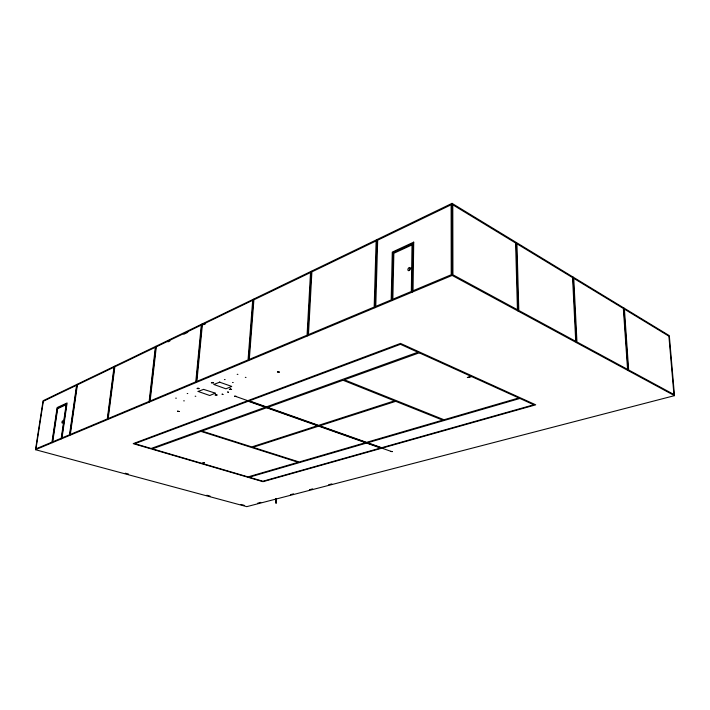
<?xml version="1.0" encoding="UTF-8"?>
<svg xmlns="http://www.w3.org/2000/svg" width="710" height="710" viewBox="0 0 710 710"><rect width="100%" height="100%" fill="white"/><g stroke="black" fill="none" stroke-linecap="round" stroke-linejoin="round"><path stroke-width="1.06" d="M412.173 292.147L412.874 243.521L393.065 252.689L391.991 300.587M374.951 307.714L376.93 239.598M307.705 335.839L311.255 271.3M276.359 498.447L276.075 503.399L275.595 499.174M252.68 300.401L248.056 359.917L196.883 381.377L202.377 324.639M248.606 360.565L253.355 299.247M231.504 386.559L225.904 388.814L214.083 384.554M219.567 382.255L214.003 384.35M219.887 382.264L231.735 386.409M215.121 393.225L209.769 395.514L198.028 391.405M201.294 325.153L195.782 381.838L150.138 400.972L156.306 346.826M196.253 382.459L201.906 324.071M149.553 401.993L155.907 346.276M107.636 419.53L114.523 366.253M69.811 435.354L77.088 384.323M61.513 438.824L66.607 403.839L57.395 408.099L52.247 442.703M35.5 449.705L43.079 400.733L452.03 203.353L669.308 335.635L674.5 395.647L246.778 506.647L35.5 449.705L452.146 275.427L674.5 395.647M176.346 398.168L175.681 398.15M184.325 400.857L183.668 400.839M187.777 393.535L187.2 393.526M195.8 396.286L195.152 396.207M219.967 382.158L219.408 382.149M225.114 379.566L224.422 379.548M233.217 382.521L232.525 382.495M237.903 374.356L237.193 374.339M246.006 377.445L245.332 377.356M215.387 393.189L203.584 389.364L198.223 391.414M155.818 347.066L253.505 299.913M168.004 341.865L169.983 340.906M183.828 334.25L187.786 332.351M203.619 324.727L205.616 323.769M62.515 421.9L63.687 421.385M409.137 269.09L411.676 267.972M257.677 503.204L260.81 502.387M290.417 494.684L293.541 493.867M309.418 489.74L312.64 488.897M328.606 484.744L331.827 483.909M125.297 473.206L128.501 474.076M206.85 495.225L210.053 496.095M240.983 504.446L244.187 505.307M235.525 396.358L391.547 451.551M275.649 498.713L276.092 502.6M623.815 307.936L628.172 370.602M573.112 277.069L576.396 342.602M516.25 242.447L518.149 311.113M452.03 203.353L452.146 275.427M413.726 242.137L413.042 290.745L451.223 274.743L451.134 204.791L377.684 240.175L375.776 306.374L391.192 299.913L392.275 252.085L413.726 242.137M412.013 244.906L411.33 291.473L392.843 299.221L393.855 253.292L412.013 244.906M376.123 240.93L374.179 307.039L308.459 334.596L311.894 271.868L376.123 240.93M234.522 396.233L236.528 396.482L234.522 396.233M310.527 272.533L307.057 335.182L249.29 359.402L253.896 299.815L310.527 272.533M203.291 389.186L203.291 389.186M155.33 347.296L149.153 401.39L108.186 418.563L114.86 366.795L155.33 347.296M113.99 367.212L107.299 418.935L70.317 434.44L77.39 384.847L113.99 367.212M277.441 371.933L279.341 372.084L277.441 371.933M76.591 385.228L69.518 434.768L62.01 437.919L67.095 402.943L57.128 407.567L51.972 442.126L35.979 448.835L43.337 401.256L76.591 385.228M66.11 404.744L61.229 438.248L52.735 441.806L57.67 408.64L66.11 404.744M390.695 451.453L392.435 451.578L390.695 451.453M177.473 411.223L179.133 411.498L177.473 411.223M197.975 388.192L197.016 388.574L199.253 388.645L197.975 388.192M212.326 382.442L211.34 382.841L213.612 382.912L212.326 382.442M230.377 388.982L229.383 389.364L231.629 389.435L230.377 388.982M215.973 394.627L215.015 395L217.224 395.062L215.973 394.627M222.141 394.165L222.94 394.449L222.141 394.165M227.724 392.009L228.522 392.293L227.724 392.009M400.52 343.409L133.187 443.635L263.002 481.682L535.739 404.824L400.52 343.409M248.234 401.256L134.82 443.679L151.124 448.463L265.274 407.283L248.234 401.256M400.449 344.314L249.343 400.839L266.392 406.874L417.888 352.222L400.449 344.314M200.921 431.387L152.401 448.844L201.675 463.302L203.885 462.583L204.489 462.76L202.27 463.47L248.047 476.898L298.182 462.281L200.921 431.387M266.614 407.753L201.888 431.041L251.81 446.918L317.45 425.716L266.614 407.753M343.045 380.258L267.732 407.354L318.577 425.352L394.476 400.839L343.045 380.258M419.246 352.843L344.35 379.788L444.016 419.752L518.77 397.955L471.697 376.62L467.304 377.551L471.076 376.336L419.246 352.843M318.675 426.151L253.017 447.309L299.176 461.988L365.419 442.676L318.675 426.151M395.718 401.336L319.802 425.787L366.555 442.339L442.703 420.134L395.718 401.336M366.546 443.075L249.148 477.226L262.869 481.247L380.56 448.028L366.546 443.075M519.889 398.461L367.682 442.738L381.696 447.708L533.796 404.771L519.889 398.461M517.43 309.72L452.927 274.779L452.794 204.817L515.602 242.998L517.43 309.72M575.73 341.306L518.806 310.474L516.951 243.814L572.562 277.619L575.73 341.306M627.56 369.377L576.955 341.971L573.76 278.347L623.344 308.486L627.56 369.377M673.932 394.503L628.652 369.972L624.409 309.143L668.9 336.185L673.932 394.503M62.675 422.716A1.163 0.506 -72 0 0 62.95 420.826A1.163 0.506 -72 0 0 61.939 422.157A1.163 0.506 -72 0 0 62.675 422.716M409.448 270.404A1.731 1.101 -62.1 0 0 410.052 267.617A1.731 1.101 -62.1 0 0 407.922 269.232A1.731 1.101 -62.1 0 0 409.448 270.404"/></g></svg>
